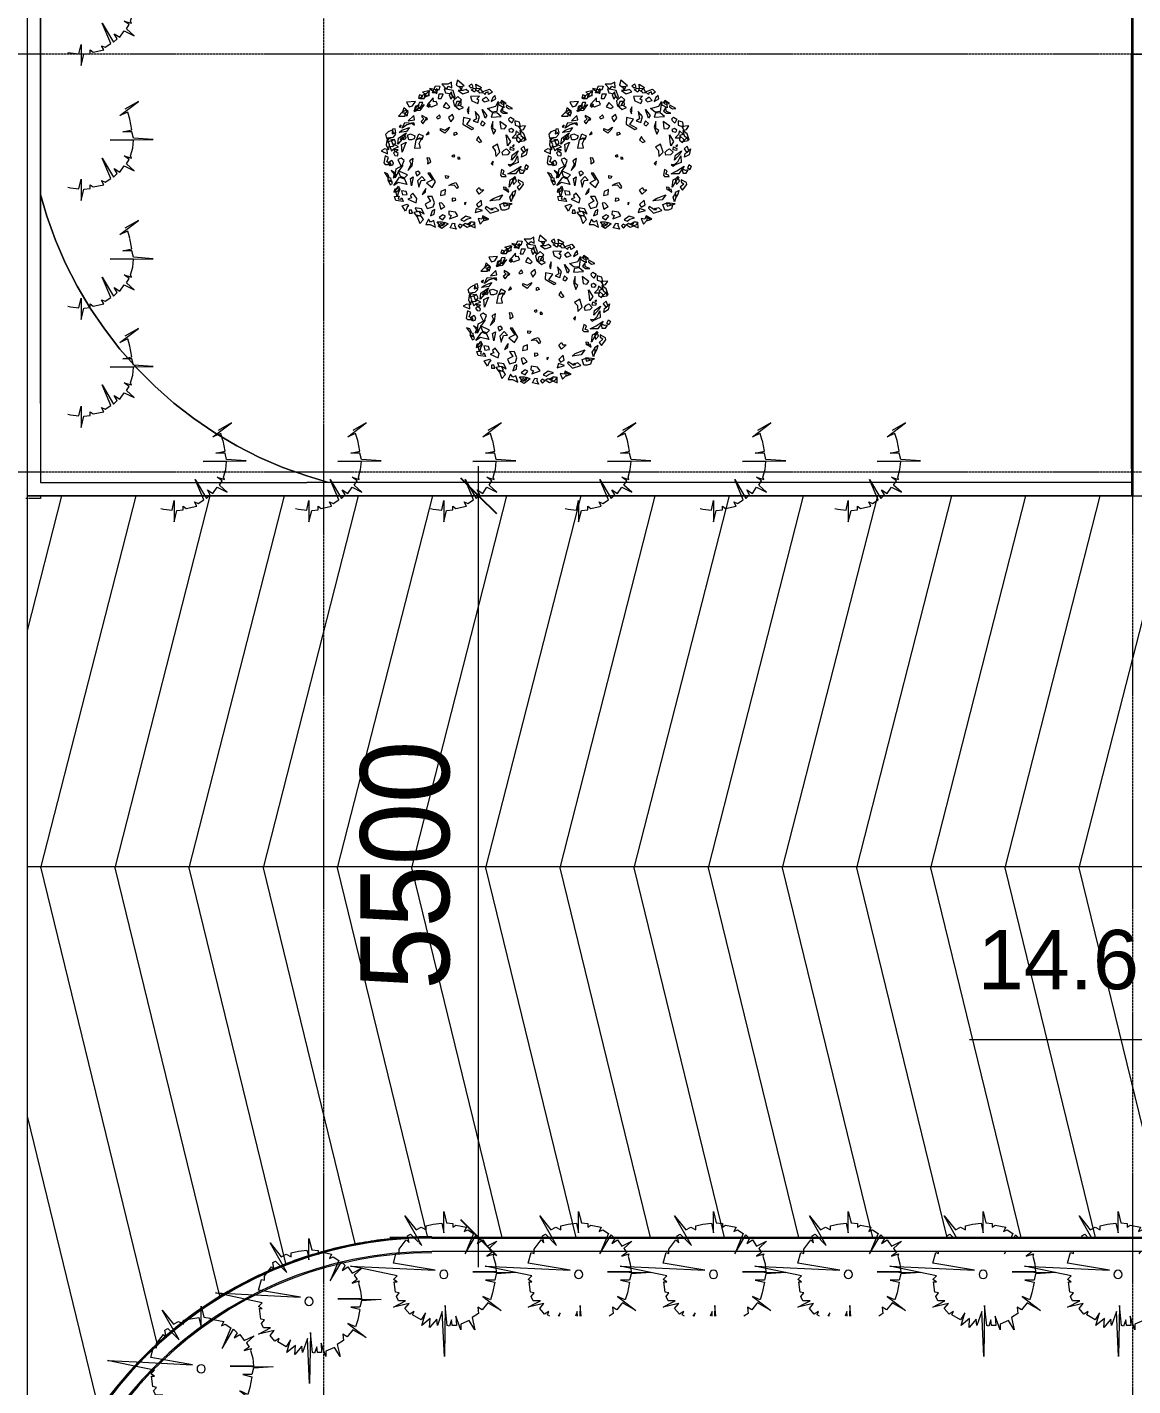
# Model space of a CAD drawing. Header units: millimetres. Extents: x 5357 to 201988, y -16345 to 109895.
# Drawn here: x 97753 to 105953, y 63163 to 73237 of the extents above; entities that cross this region are included whole.
import ezdxf

# ---------------------------------------------------------------- set-up
doc = ezdxf.new("R2010")
doc.units = ezdxf.units.MM
doc.linetypes.add('Grid Line', pattern=[22.225, 12.7, -3.175, 3.175, -3.175])
for name, color, linetype, lineweight in [('0-1', 7, 'Continuous', 5), ('A-ANNO-DIMS', 211, 'Continuous', 9), ('A-ANNO-DIMS-220', 211, 'Continuous', 9), ('A-DETL-GENF', 92, 'Continuous', 9), ('A-DETL-GENF-5', 254, 'Continuous', 9), ('A-DETL-THIN', 151, 'Continuous', 9), ('A-FLOR', 192, 'Continuous', 9), ('A-FLOR-1', 10, 'Continuous', 9), ('A-WALL', 113, 'Continuous', 9), ('A-WALL-4', 113, 'Continuous', 18), ('G-ANNO-DIMS', 111, 'Continuous', 9), ('G-IMPT', 8, 'Continuous', 9), ('L-PLNT', 71, 'Continuous', 9), ('S-COLS-2', 9, 'Continuous', 18), ('S-GRID-1', 1, 'Grid Line', 9)]:
    doc.layers.add(name, color=color, linetype=linetype, lineweight=lineweight)
doc.styles.add('Arial_4', font='arial_0.ttf', dxfattribs={"width": 0.9, "height": 660})
doc.styles.add('Arial_6', font='arial_0.ttf', dxfattribs={"height": 440})
doc.dimstyles.new('1_Dim_chi_tiet_khu_đất_2', dxfattribs={"dimscale": 304.8, "dimtxt": 673.371204, "dimasz": 0.866142, "dimexe": 0.721785, "dimexo": 0.0625, "dimgap": 0.072178, "dimtad": 1, "dimdec": 0, "dimrnd": 5, "dimzin": 0, "dimdsep": 46, "dimtxsty": 'Arial_4', "dimblk1": 'OBLIQUE', "dimblk2": 'OBLIQUE', "dimsah": 1, "dimcen": 0.09, "dimdle": 0.721785, "dimazin": 0, "dimtfac": 1, "dimtdec": 4, "dimtix": 1, "dimtmove": 0, "dimatfit": 3, "dimfxl": 2.165354, "dimfxlon": 1, "dimtvp": 1, "dimtolj": 1, "dimtzin": 0, "dimarcsym": 2})

# ---------------------------------------------------------------- blocks, each defined once
blk = doc.blocks.new('NCV_TKTC_KET CAU_rvt-1-TKCS_MB SÂN ĐƯỜNG NỘI BỘ')
at = {"layer": 'A-FLOR-1'}
for p, q in [((100753, 69762), (105943, 69762)), ((105943, 69762), (100753, 69762)), ((105943, 69762), (105947, 69762)), ((105947, 69762), (105943, 69762)), ((105947, 69762), (105952, 69762)), ((105952, 69762), (105947, 69762)), ((106242, 64262), (100753, 64262)), ((100753, 64262), (106242, 64262))]:
    blk.add_line(p, q, dxfattribs=at)
at = {"layer": 'A-FLOR-1', "flags": 128}
for points in [[(97852, 71996), (97899, 71835), (97963, 71658), (98038, 71485), (98124, 71317), (98220, 71154), (98326, 70999), (98441, 70850), (98566, 70708), (98699, 70575), (98840, 70450), (98989, 70335), (99145, 70229), (99307, 70133), (99475, 70047), (99648, 69973), (99826, 69909), (99987, 69861)], [(99987, 69861), (99826, 69909), (99648, 69973), (99475, 70047), (99307, 70133), (99145, 70229), (98989, 70335), (98840, 70450), (98699, 70575), (98566, 70708), (98441, 70850), (98326, 70999), (98220, 71154), (98124, 71317), (98038, 71485), (97963, 71658), (97899, 71835), (97852, 71996)]]:
    blk.add_lwpolyline(points, dxfattribs=at)
at = {"layer": 'S-COLS-2'}
for p, q in [((105953, 73387), (105953, 73037)), ((105953, 73037), (106653, 73037)), ((105952, 69962), (105952, 69762))]:
    blk.add_line(p, q, dxfattribs=at)
blk = doc.blocks.new('CAY BACH TRINH - CAY BACH TRINH_dwg-2249800-TKCS_MB SÂN ĐƯỜNG NỘI BỘ')
at = {"layer": 'G-IMPT', "flags": 128}
for points in [[(-578, 1452), (-505, 1613), (-404, 1608), (-431, 1511), (-482, 1548), (-505, 1489), (-486, 1456)], [(-357, 1653), (-250, 1541), (-201, 1603), (-123, 1566), (-133, 1703), (-220, 1653)], [(7, 1749), (-25, 1628), (43, 1591), (160, 1616)], [(121, 1587), (40, 1602), (86, 1521)], [(335, 1653), (267, 1616), (316, 1566), (365, 1591)], [(423, 1516), (443, 1553), (433, 1653), (560, 1578), (472, 1491)], [(-874, 1403), (-896, 1328), (-826, 1327), (-809, 1379)], [(-870, 1320), (-769, 1323), (-719, 1438), (-798, 1395)], [(-715, 1368), (-728, 1408), (-805, 1472), (-663, 1508), (-663, 1385)], [(-648, 1504), (-672, 1392), (-758, 1347), (-746, 1419), (-706, 1444)], [(-556, 1333), (-692, 1179), (-600, 1129), (-460, 1181), (-492, 1255), (-553, 1247)], [(-477, 1437), (-459, 1512), (-646, 1555)], [(-428, 1425), (-446, 1319), (-376, 1318), (-327, 1420)], [(-83, 1327), (-48, 1351), (-99, 1506), (-301, 1542), (-270, 1454), (-140, 1428)], [(-133, 1478), (-191, 1403), (-152, 1303), (-113, 1353)], [(14, 1366), (-94, 1266), (-74, 1166), (43, 1066), (140, 1116), (23, 1178), (101, 1291)], [(23, 1503), (131, 1428), (267, 1478), (209, 1528), (131, 1503)], [(511, 1378), (306, 1366), (335, 1266), (472, 1203), (501, 1278), (452, 1316)], [(533, 1553), (590, 1452), (520, 1446), (509, 1467), (423, 1512), (399, 1468), (319, 1525), (383, 1562)], [(579, 1478), (745, 1541), (813, 1466), (725, 1416), (716, 1478), (657, 1453), (647, 1416)], [(667, 1353), (579, 1291), (628, 1241), (735, 1278)], [(871, 1391), (823, 1341), (784, 1253), (891, 1316)], [(1027, 1278), (998, 1228), (1037, 1191), (1135, 1203)], [(-1364, 914), (-1208, 910), (-1218, 988), (-1136, 1017), (-1240, 1107), (-1267, 1010)], [(-1164, 910), (-1135, 1007), (-1204, 1044), (-1282, 1000), (-1216, 980)], [(-1174, 1238), (-1112, 1130), (-1037, 1152), (-972, 1252)], [(-766, 1181), (-866, 1042), (-1009, 1038), (-900, 1094)], [(-996, 1019), (-915, 1047), (-883, 1171), (-978, 1137)], [(-989, 1076), (-860, 1099), (-799, 1231), (-876, 1225), (-913, 1152)], [(-697, 1145), (-671, 1210), (-634, 1180), (-660, 1114)], [(-269, 1228), (-328, 1128), (-220, 1091), (-172, 1128)], [(-113, 953), (-201, 878), (-152, 778), (-84, 866)], [(-50, 1140), (92, 1178), (86, 1252), (-14, 1249)], [(267, 1128), (228, 1041), (257, 966), (267, 1041)], [(413, 1016), (443, 853), (365, 803), (472, 766), (511, 903)], [(647, 866), (579, 1066), (686, 928)], [(696, 1091), (891, 1141), (949, 1253), (920, 1016), (803, 1003)], [(813, 978), (784, 891), (1018, 903), (920, 991)], [(1064, 1244), (1080, 1108), (985, 1158), (937, 1212)], [(1047, 1103), (998, 1028), (1066, 978), (1164, 978), (1066, 1016)], [(1144, 1166), (1135, 1128), (1203, 1078), (1281, 1091)], [(-1302, 703), (-1351, 666), (-1312, 653)], [(-1109, 650), (-1174, 560), (-1345, 537), (-1285, 585)], [(-1279, 631), (-1217, 768), (-1027, 752), (-1169, 714)], [(-1010, 928), (-1137, 803), (-990, 828)], [(-993, 702), (-1009, 756), (-1064, 751)], [(-840, 791), (-799, 735), (-718, 839), (-724, 876), (-821, 927), (-821, 894), (-775, 847)], [(-717, 878), (-717, 816), (-688, 841)], [(-415, 941), (-483, 878), (-454, 853), (-386, 878)], [(-220, 591), (-289, 516), (-386, 578), (-386, 628), (-289, 591), (-181, 653)], [(140, 878), (131, 728), (335, 603), (384, 628), (218, 716), (306, 841)], [(579, 803), (540, 716), (599, 691), (647, 741)], [(823, 791), (784, 653), (842, 491), (891, 578), (823, 628)], [(988, 791), (1008, 628), (1096, 616), (1144, 678)], [(1261, 753), (1203, 803), (1193, 853), (1232, 891), (1310, 841)], [(1339, 702), (1463, 665), (1444, 774), (1337, 802)], [(1422, 673), (1471, 586), (1531, 604), (1583, 684)], [(-1595, 553), (-1527, 591), (-1429, 491), (-1497, 416), (-1634, 403), (-1653, 491)], [(-1597, 135), (-1570, 248), (-1626, 391), (-1648, 247)], [(-1619, 320), (-1482, 361), (-1595, 398)], [(-1478, 213), (-1422, 297), (-1459, 373), (-1523, 336)], [(-1424, 524), (-1440, 618), (-1501, 607), (-1513, 501)], [(-1380, 266), (-1361, 403), (-1185, 528), (-1224, 441)], [(-1328, 370), (-1279, 378), (-1302, 402)], [(-1283, 435), (-1251, 475), (-1188, 428), (-1232, 366)], [(-1065, 367), (-1127, 366), (-1158, 473), (-1082, 500), (-981, 458), (-1000, 389)], [(-855, 181), (-881, 279), (-825, 405), (-958, 362), (-994, 169)], [(-942, 366), (-893, 503), (-795, 453), (-825, 366), (-873, 403)], [(-721, 477), (-654, 499), (-671, 550)], [(-74, 528), (-35, 541), (-6, 491), (-74, 466)], [(491, 441), (443, 366), (511, 303), (569, 328), (521, 378)], [(1135, 478), (1232, 328), (1164, 228), (1154, 328)], [(1310, 591), (1252, 628), (1193, 603), (1203, 553), (1281, 541)], [(1270, 413), (1394, 410), (1386, 473), (1452, 496), (1368, 568), (1347, 490)], [(1378, 453), (1369, 353), (1437, 303), (1476, 366)], [(1447, 578), (1476, 466), (1593, 366), (1544, 503)], [(1553, 425), (1451, 325), (1568, 345)], [(-1619, 40), (-1622, 139), (-1683, 152), (-1767, 105)], [(-1363, 198), (-1471, 259), (-1494, 200), (-1562, 210), (-1523, 107), (-1467, 166)], [(-1482, 60), (-1448, -1), (-1384, -6), (-1369, 43), (-1433, 90)], [(-1478, 141), (-1429, 91), (-1371, 128)], [(-1274, 77), (-1290, 255), (-1183, 312), (-1221, 219)], [(-74, 16), (-123, -9), (-94, -34), (-55, -22)], [(813, 191), (881, 116), (891, -22), (988, 78), (930, 266)], [(1085, 125), (1140, 155), (1218, 75), (1163, 15), (1054, 5), (1038, 75)], [(1310, 166), (1300, 116), (1222, 128), (1232, 203)], [(1256, -105), (1272, 5), (1412, 105), (1381, 35)], [(1319, 245), (1280, 215), (1311, 205)], [(1476, 153), (1534, 78), (1583, 116), (1544, 216)], [(1624, 156), (1594, 16), (1487, -41), (1502, 50), (1551, 81)], [(-1595, -47), (-1673, -9), (-1702, -172), (-1673, -209), (-1536, -209), (-1556, -172), (-1634, -147)], [(-1515, -106), (-1486, -178), (-1501, -227), (-1553, -242), (-1599, -161)], [(-1449, -521), (-1419, -309), (-1263, -222), (-1351, -346)], [(-1291, -267), (-1232, -115), (-1304, -62), (-1376, -95)], [(-1145, -345), (-1046, -242), (-1021, -71), (-1105, -125), (-1069, -201)], [(-688, -191), (-610, -147), (-641, -60), (-704, -55), (-685, -122)], [(11, -79), (65, -80), (51, -44), (11, -37)], [(832, -134), (784, -184), (823, -222)], [(1477, -247), (1352, -421), (1173, -426), (1309, -356)], [(1179, -205), (1218, -245), (1264, -215)], [(1398, -9), (1408, -159), (1232, -234), (1339, -134)], [(1427, -309), (1447, -409), (1525, -409), (1573, -334), (1505, -346)], [(1563, -293), (1595, -211), (1641, -250), (1609, -331)], [(-1604, -526), (-1578, -497), (-1615, -421), (-1690, -396)], [(-1553, -680), (-1504, -649), (-1521, -598), (-1613, -563)], [(-1546, -521), (-1536, -609), (-1595, -596), (-1604, -509)], [(-1489, -516), (-1411, -473), (-1448, -396), (-1534, -351), (-1465, -430)], [(-1173, -669), (-1368, -622), (-1473, -694), (-1336, -498), (-1227, -542)], [(-1224, -515), (-1157, -451), (-1369, -353), (-1324, -476)], [(-1024, -493), (-1058, -702), (-1088, -530)], [(-935, -470), (-860, -411), (-900, -361), (-966, -383)], [(-888, -735), (-838, -578), (-745, -570), (-823, -487), (-921, -590)], [(-582, -741), (-504, -613), (-626, -407), (-681, -406), (-575, -561), (-711, -631)], [(-229, -532), (-269, -525), (-272, -467), (-200, -477)], [(-129, -656), (-34, -622), (23, -722), (0, -767), (-69, -688), (-193, -693)], [(1085, -355), (1023, -325), (999, -455), (1023, -485), (1132, -485), (1116, -455), (1054, -435)], [(1202, -735), (1225, -565), (1350, -495), (1280, -595)], [(1330, -484), (1271, -546), (1300, -671), (1369, -596)], [(1384, -736), (1435, -805), (1537, -675), (1529, -628), (1408, -565), (1408, -607), (1465, -665)], [(-1468, -852), (-1402, -831), (-1326, -772), (-1450, -777)], [(-1251, -1066), (-1426, -1044), (-1452, -946), (-1351, -943), (-1371, -1002), (-1308, -1008), (-1282, -979)], [(-1390, -946), (-1429, -809), (-1361, -709), (-1332, -796), (-1361, -846)], [(-1270, -915), (-1163, -901), (-1183, -834), (-1295, -817)], [(-1144, -1010), (-957, -1095), (-936, -993), (-1027, -873), (-1088, -926), (-1063, -982)], [(-811, -903), (-736, -844), (-727, -764), (-770, -826)], [(-393, -926), (-281, -901), (-277, -790), (-378, -835)], [(614, -795), (506, -893), (444, -803), (510, -740), (536, -796)], [(1048, -911), (967, -1024), (753, -1052), (829, -993)], [(1124, -735), (1132, -805), (1085, -795), (1077, -725)], [(1193, -846), (1173, -780), (1104, -785)], [(1249, -1075), (1218, -965), (1272, -885), (1295, -955), (1272, -995)], [(1359, -809), (1271, -859), (1281, -984), (1330, -909)], [(-1130, -1172), (-1165, -1196), (-1203, -1289), (-1280, -1164), (-1162, -1128)], [(-771, -1348), (-831, -1232), (-975, -1212), (-947, -1284), (-866, -1298)], [(-698, -1231), (-557, -1193), (-527, -1096), (-584, -953), (-693, -951), (-619, -1061), (-741, -1124)], [(-622, -1399), (-535, -1360), (-523, -1254), (-580, -1280)], [(-384, -1242), (-286, -1181), (-363, -1098), (-424, -1108)], [(-120, -1056), (-31, -1033), (-45, -997), (-117, -988)], [(176, -1143), (205, -1087), (168, -1096)], [(411, -1324), (581, -1272), (441, -1226)], [(550, -1034), (443, -1134), (482, -1196), (569, -1146)], [(667, -1184), (647, -1221), (764, -1334), (959, -1271), (891, -1209), (764, -1246)], [(775, -1261), (835, -1251), (807, -1222)], [(1103, -1266), (1025, -1267), (986, -1133), (1081, -1099), (1208, -1151), (1184, -1238)], [(1066, -1096), (1086, -1171), (1271, -1121)], [(-1117, -1335), (-1039, -1334), (-1059, -1267), (-1114, -1266)], [(-883, -1296), (-1010, -1321), (-942, -1409), (-834, -1384)], [(-872, -1573), (-787, -1482), (-829, -1416), (-944, -1384)], [(-505, -1659), (-547, -1509), (-620, -1542), (-671, -1472), (-727, -1598), (-626, -1595)], [(-386, -1646), (-464, -1534), (-357, -1534), (-289, -1559)], [(-215, -1584), (-355, -1693), (-443, -1641), (-373, -1567), (-346, -1624), (-297, -1583), (-299, -1545)], [(-336, -1491), (-270, -1405), (-332, -1372), (-423, -1439)], [(-180, -1469), (12, -1396), (-45, -1309), (-194, -1290), (-200, -1370), (-142, -1392)], [(-55, -1574), (-63, -1616), (-24, -1708), (-167, -1674), (-109, -1565)], [(323, -1445), (199, -1404), (83, -1492), (153, -1523), (221, -1476)], [(228, -1671), (131, -1609), (189, -1571), (209, -1584), (306, -1584), (306, -1534), (404, -1546), (365, -1609)], [(411, -1674), (406, -1550), (330, -1534), (226, -1592)], [(731, -1476), (595, -1400), (567, -1474), (481, -1461), (531, -1590), (600, -1516)], [(608, -1509), (686, -1484), (608, -1434)], [(69, -1680), (123, -1624), (62, -1590), (23, -1629)]]:
    blk.add_lwpolyline(points, close=True, dxfattribs=at)
blk = doc.blocks.new('CAY BACH TRINH - CAY BACH TRINH-2249732-TKCS_MB SÂN ĐƯỜNG NỘI BỘ')
at = {"xscale": 0.3200000000000001, "yscale": 0.3200000000000001, "zscale": 0.3200000000000001}
blk.add_blockref('CAY BACH TRINH - CAY BACH TRINH_dwg-2249800-TKCS_MB SÂN ĐƯỜNG NỘI BỘ', (0, 0), dxfattribs=at)
blk = doc.blocks.new('CAY MAI VAN PHUC - CAY DUC SOC_dwg-2256080-TKCS_MB SÂN ĐƯỜNG NỘI BỘ')
at = {"layer": 'G-IMPT', "flags": 128}
for points in [[(458, 174), (438, 240), (365, 207), (538, 340), (412, 267)], [(-126, -466), (-100, -471), (-20, -481), (0, -391), (0, -590), (26, -484), (86, -477), (86, -444), (113, -464), (212, -444), (192, -404), (226, -418), (279, -384), (199, -192), (305, -371), (339, -338), (312, -291), (365, -324), (405, -265), (498, -311), (425, -245), (452, -205), (405, -172), (472, -192), (465, -172), (485, -99), (492, -25), (272, -25), (678, -19), (492, -6), (478, 54), (392, 54), (478, 74), (459, 172)]]:
    blk.add_lwpolyline(points, dxfattribs=at)
blk = doc.blocks.new('CAY MAI VAN PHUC - CAY BONG TRANG-2256081-TKCS_MB SÂN ĐƯỜNG NỘI BỘ')
at = {"xscale": 0.7894736842105263, "yscale": 0.7894736842105263, "zscale": 0.7894736842105263}
blk.add_blockref('CAY MAI VAN PHUC - CAY DUC SOC_dwg-2256080-TKCS_MB SÂN ĐƯỜNG NỘI BỘ', (0, 0), dxfattribs=at)
blk = doc.blocks.new('CAY MAI VAN PHUC - CAY DUC SOC_dwg-V641-TKCS_MB SÂN ĐƯỜNG NỘI BỘ')
at = {"layer": 'G-IMPT', "flags": 128}
for points in [[(33, 479), (13, 293), (6, 772), (-14, 347), (-60, 479), (-67, 420), (-133, 499), (-127, 413), (-207, 479), (-173, 360), (-213, 426), (-293, 380), (-280, 347), (-320, 373), (-366, 320), (-326, 274), (-473, 307), (-360, 247), (-426, 247), (-446, 207), (-419, 174), (-453, 167), (-466, 68), (-439, 68), (-473, 48), (-439, 14), (-609, -22)], [(-327, -299), (-340, -364), (-313, -378), (-207, -271), (-366, -550), (-260, -418), (-213, -444), (-167, -418), (-167, -457), (-100, -471), (-20, -481), (0, -391), (0, -590), (26, -484), (86, -477), (86, -444), (113, -464), (212, -444), (192, -404), (226, -418), (279, -384), (199, -192), (305, -371), (339, -338), (312, -291), (365, -324), (405, -265), (498, -311), (425, -245), (452, -205), (405, -172), (472, -192), (465, -172), (485, -99), (492, -25), (272, -25), (678, -19), (492, -6), (478, 54), (392, 54), (478, 74), (458, 174), (438, 240), (365, 207), (538, 340), (412, 267), (359, 333), (319, 307), (325, 367), (266, 406), (292, 519), (239, 433), (159, 466), (159, 519), (113, 393), (119, 479), (79, 479), (73, 426), (53, 486), (33, 479)], [(-610, -22), (-878, -79), (-610, -65)], [(-608, -65), (-80, -39), (-473, -105), (-446, -205), (-419, -198), (-419, -238), (-353, -324), (-327, -299)]]:
    blk.add_lwpolyline(points, dxfattribs=at)
at = {"layer": 'G-IMPT'}
blk.add_circle((0, 0), 38.6, dxfattribs=at)
blk = doc.blocks.new('CAY MAI VAN PHUC - CAY BONG TRANG-V642-TKCS_MB SÂN ĐƯỜNG NỘI BỘ')
at = {"extrusion": (0, 0, -1), "xscale": 0.7894736842105263, "yscale": 0.7894736842105263, "zscale": -0.7894736842105263, "rotation": 180}
blk.add_blockref('CAY MAI VAN PHUC - CAY DUC SOC_dwg-V641-TKCS_MB SÂN ĐƯỜNG NỘI BỘ', (0, 0), dxfattribs=at)
blk = doc.blocks.new('CAY MAI VAN PHUC - CAY DUC SOC_dwg-V643-TKCS_MB SÂN ĐƯỜNG NỘI BỘ')
at = {"layer": 'G-IMPT', "flags": 128}
for points in [[(33, 479), (13, 293), (6, 772), (-14, 347), (-60, 479), (-67, 420), (-133, 499), (-127, 413), (-207, 479), (-173, 360), (-213, 426), (-293, 380), (-280, 347), (-320, 373), (-366, 320), (-326, 274), (-473, 307), (-360, 247), (-426, 247), (-446, 207), (-419, 174), (-453, 167), (-466, 68), (-439, 68), (-473, 48), (-439, 14), (-878, -79), (-80, -39), (-473, -105), (-446, -205), (-419, -198), (-419, -238), (-353, -324), (-326, -298)], [(478, 75), (458, 174), (438, 240), (365, 207), (538, 340), (412, 267), (359, 333), (319, 307), (325, 367), (266, 406), (292, 519), (239, 433), (159, 466), (159, 519), (113, 393), (119, 479), (79, 479), (73, 426), (53, 486), (33, 479)], [(337, -335), (312, -291), (365, -324), (405, -265), (498, -311), (425, -245), (452, -205), (405, -172), (472, -192), (465, -172), (485, -99), (492, -25), (272, -25), (678, -19), (492, -6), (478, 54), (392, 54), (478, 74)], [(88, -445), (113, -464), (212, -444), (192, -404), (226, -418), (279, -384), (199, -192), (270, -312)], [(-243, -334), (-366, -550), (-260, -418), (-213, -444), (-167, -418), (-167, -457), (-100, -471), (-20, -481), (-6, -418)], [(-326, -298), (-340, -364), (-313, -378), (-207, -271), (-242, -334)], [(271, -313), (305, -371), (339, -338)], [(-6, -416), (0, -391), (0, -417)], [(0, -420), (0, -590), (26, -484), (86, -477), (86, -445)]]:
    blk.add_lwpolyline(points, dxfattribs=at)
at = {"layer": 'G-IMPT'}
blk.add_circle((0, 0), 38.6, dxfattribs=at)
blk = doc.blocks.new('CAY MAI VAN PHUC - CAY BONG TRANG-V644-TKCS_MB SÂN ĐƯỜNG NỘI BỘ')
at = {"extrusion": (0, 0, -1), "xscale": 0.7894736842105263, "yscale": 0.7894736842105263, "zscale": -0.7894736842105263, "rotation": 180}
blk.add_blockref('CAY MAI VAN PHUC - CAY DUC SOC_dwg-V643-TKCS_MB SÂN ĐƯỜNG NỘI BỘ', (0, 0), dxfattribs=at)
blk = doc.blocks.new('CAY MAI VAN PHUC - CAY DUC SOC_dwg-V645-TKCS_MB SÂN ĐƯỜNG NỘI BỘ')
at = {"layer": 'G-IMPT'}
for p, q in [((-419, -238), (-354, -324)), ((-352, -324), (-327, -299))]:
    blk.add_line(p, q, dxfattribs=at)
at = {"layer": 'G-IMPT', "flags": 128}
for points in [[(33, 479), (13, 293), (6, 772), (-14, 347), (-60, 479), (-67, 420), (-133, 499), (-127, 413), (-207, 479), (-173, 360), (-213, 426), (-293, 380), (-280, 347), (-320, 373), (-366, 320), (-326, 274), (-473, 307), (-360, 247), (-426, 247), (-446, 207), (-419, 174), (-453, 167), (-466, 68), (-439, 68), (-473, 48), (-439, 14), (-780, -58)], [(-231, -296), (-207, -271), (-366, -550), (-260, -418), (-213, -444), (-167, -418), (-167, -457), (-100, -471), (-20, -481), (0, -391), (0, -590), (26, -484), (86, -477), (86, -444), (113, -464), (212, -444), (192, -404), (226, -418), (279, -384), (199, -192), (305, -371), (339, -338), (312, -291), (365, -324), (405, -265), (498, -311), (425, -245), (452, -205), (405, -172), (472, -192), (465, -172), (485, -99), (492, -25), (272, -25), (678, -19), (492, -6), (478, 54), (392, 54), (478, 74), (458, 174), (438, 240), (365, 207), (538, 340), (412, 267), (359, 333), (319, 307), (325, 367), (266, 406), (292, 519), (239, 433), (159, 466), (159, 519), (113, 393), (119, 479), (79, 479), (73, 426), (53, 486), (33, 479)], [(-784, -59), (-878, -79), (-80, -39), (-473, -105), (-447, -202)], [(-446, -205), (-419, -198), (-419, -236)], [(-326, -299), (-340, -364), (-313, -378), (-237, -302)]]:
    blk.add_lwpolyline(points, dxfattribs=at)
at = {"layer": 'G-IMPT'}
blk.add_circle((0, 0), 38.6, dxfattribs=at)
blk = doc.blocks.new('CAY MAI VAN PHUC - CAY BONG TRANG-V646-TKCS_MB SÂN ĐƯỜNG NỘI BỘ')
at = {"extrusion": (0, 0, -1), "xscale": 0.7894736842105263, "yscale": 0.7894736842105263, "zscale": -0.7894736842105263, "rotation": 180}
blk.add_blockref('CAY MAI VAN PHUC - CAY DUC SOC_dwg-V645-TKCS_MB SÂN ĐƯỜNG NỘI BỘ', (0, 0), dxfattribs=at)
blk = doc.blocks.new('CAY MAI VAN PHUC - CAY DUC SOC_dwg-V438-TKCS_MB SÂN ĐƯỜNG NỘI BỘ')
at = {"layer": 'G-IMPT', "flags": 128}
for points in [[(-271, 393), (-293, 380), (-280, 347), (-320, 373), (-366, 320), (-329, 277)], [(-182, 393), (-173, 360), (-193, 393)], [(-12, 393), (-14, 347), (-30, 393)], [(23, 393), (13, 293), (11, 393)], [(404, 277), (359, 333), (319, 307), (325, 367), (286, 393)], [(-416, 277), (-360, 247), (-426, 247), (-446, 207), (-419, 174), (-453, 167), (-466, 68), (-439, 68), (-473, 48), (-439, 14), (-878, -79), (-80, -39), (-473, -105), (-446, -205), (-419, -198), (-419, -238), (-353, -324), (-326, -298), (-340, -364), (-313, -378), (-207, -271), (-366, -550), (-260, -418), (-213, -444), (-167, -418), (-167, -457), (-100, -471), (-20, -481), (0, -391), (0, -590), (26, -484), (86, -477), (86, -444), (113, -464), (212, -444), (192, -404), (226, -418), (279, -384), (199, -192), (305, -371), (339, -338), (312, -291), (365, -324), (405, -265), (498, -311), (425, -245), (452, -205), (405, -172), (472, -192), (465, -172), (485, -99), (492, -25), (272, -25), (678, -19), (492, -6), (478, 54), (392, 54), (478, 74), (458, 174), (438, 240), (365, 207), (456, 277)], [(-342, 277), (-473, 307), (-416, 277)], [(-329, 277), (-326, 274), (-342, 277)], [(429, 277), (412, 267), (404, 277)], [(456, 277), (538, 340), (429, 277)]]:
    blk.add_lwpolyline(points, dxfattribs=at)
at = {"layer": 'G-IMPT'}
blk.add_circle((0, 0), 38.6, dxfattribs=at)
blk = doc.blocks.new('CAY MAI VAN PHUC - CAY BONG TRANG-V440-TKCS_MB SÂN ĐƯỜNG NỘI BỘ')
at = {"extrusion": (0, 0, -1), "xscale": 0.7894736842105263, "yscale": 0.7894736842105263, "zscale": -0.7894736842105263, "rotation": 180}
blk.add_blockref('CAY MAI VAN PHUC - CAY DUC SOC_dwg-V438-TKCS_MB SÂN ĐƯỜNG NỘI BỘ', (0, 0), dxfattribs=at)
blk = doc.blocks.new('CAY MAI VAN PHUC - CAY DUC SOC_dwg-V647-TKCS_MB SÂN ĐƯỜNG NỘI BỘ')
at = {"layer": 'G-IMPT', "flags": 128}
for points in [[(33, 479), (13, 293), (6, 772), (-14, 347), (-60, 479), (-67, 420), (-133, 499), (-127, 413), (-207, 479), (-173, 360), (-213, 426), (-293, 380), (-280, 347), (-320, 373), (-366, 320), (-326, 274), (-473, 307), (-360, 247), (-426, 247), (-446, 207), (-419, 174), (-453, 167), (-466, 68), (-439, 68), (-473, 48), (-439, 14), (-878, -79)], [(325, 367), (266, 406), (292, 519), (239, 433), (159, 466), (159, 519), (113, 393), (119, 479), (79, 479), (73, 426), (53, 486), (33, 479)], [(445, -215), (452, -205), (405, -172), (472, -192), (465, -172), (485, -99), (492, -25), (272, -25), (678, -19), (492, -6), (478, 54), (392, 54), (478, 74), (458, 174), (438, 240), (365, 207), (538, 340), (412, 267), (359, 333), (319, 307), (325, 367)], [(-878, -79), (-80, -39), (-473, -105), (-446, -205), (-419, -198), (-419, -215)], [(209, -215), (199, -192), (213, -215)], [(-247, -342), (-366, -550), (-260, -418), (-213, -444), (-167, -418), (-167, -457), (-100, -471), (-20, -481), (0, -391), (0, -590), (26, -484), (86, -477), (86, -444), (113, -464), (212, -444), (192, -404), (226, -418), (279, -384), (261, -342)], [(-335, -342), (-340, -364), (-313, -378), (-277, -342)], [(288, -342), (305, -371), (334, -342)]]:
    blk.add_lwpolyline(points, dxfattribs=at)
at = {"layer": 'G-IMPT'}
blk.add_circle((0, 0), 38.6, dxfattribs=at)
blk = doc.blocks.new('CAY MAI VAN PHUC - CAY BONG TRANG-V648-TKCS_MB SÂN ĐƯỜNG NỘI BỘ')
at = {"extrusion": (0, 0, -1), "xscale": 0.7894736842105263, "yscale": 0.7894736842105263, "zscale": -0.7894736842105263, "rotation": 180}
blk.add_blockref('CAY MAI VAN PHUC - CAY DUC SOC_dwg-V647-TKCS_MB SÂN ĐƯỜNG NỘI BỘ', (0, 0), dxfattribs=at)
blk = doc.blocks.new('CAY MAI VAN PHUC - CAY DUC SOC_dwg-V649-TKCS_MB SÂN ĐƯỜNG NỘI BỘ')
at = {"layer": 'G-IMPT'}
for p, q in [((661, -18), (646, -17)), ((646, -19), (660, -19))]:
    blk.add_line(p, q, dxfattribs=at)
at = {"layer": 'G-IMPT', "flags": 128}
for points in [[(33, 479), (13, 293), (6, 772), (-14, 347), (-60, 479)], [(507, 322), (412, 267), (359, 333), (319, 307), (325, 367), (266, 406), (292, 519), (239, 433), (159, 466), (159, 519), (113, 393), (119, 479), (79, 479), (73, 426), (53, 486), (33, 479)], [(-60, 479), (-67, 420), (-133, 499), (-127, 413), (-207, 479), (-173, 360), (-213, 426), (-293, 380), (-280, 347), (-320, 373), (-366, 320)], [(-366, 320), (-326, 274), (-473, 307), (-360, 247), (-426, 247)], [(507, -7), (492, -6), (478, 54), (392, 54), (478, 74), (458, 174), (438, 240), (365, 207), (507, 316)], [(-426, 247), (-446, 207), (-419, 174), (-453, 167), (-466, 68), (-439, 68), (-473, 48), (-439, 14), (-878, -79), (-80, -39), (-473, -105), (-446, -205), (-419, -198), (-419, -215)], [(445, -215), (452, -205), (405, -172), (472, -192), (465, -172), (485, -99), (492, -25), (272, -25), (507, -22)], [(662, -19), (678, -19), (663, -18)], [(209, -215), (199, -192), (213, -215)], [(-247, -342), (-366, -550), (-260, -418), (-213, -444), (-167, -418), (-167, -457), (-100, -471), (-20, -481), (0, -391), (0, -590), (26, -484), (86, -477), (86, -444), (113, -464), (212, -444), (192, -404), (226, -418), (279, -384), (261, -342)], [(-335, -342), (-340, -364), (-313, -378), (-277, -342)], [(288, -342), (305, -371), (334, -342)]]:
    blk.add_lwpolyline(points, dxfattribs=at)
at = {"layer": 'G-IMPT'}
blk.add_circle((0, 0), 38.6, dxfattribs=at)
blk = doc.blocks.new('CAY MAI VAN PHUC - CAY BONG TRANG-V650-TKCS_MB SÂN ĐƯỜNG NỘI BỘ')
at = {"extrusion": (0, 0, -1), "xscale": 0.7894736842105263, "yscale": 0.7894736842105263, "zscale": -0.7894736842105263, "rotation": 180}
blk.add_blockref('CAY MAI VAN PHUC - CAY DUC SOC_dwg-V649-TKCS_MB SÂN ĐƯỜNG NỘI BỘ', (0, 0), dxfattribs=at)
blk = doc.blocks.new('DIMBLOCK56-TKCS_MB SÂN ĐƯỜNG NỘI BỘ')
at = {"layer": 'A-ANNO-DIMS-220'}
for p, q in [((101101, 64042), (101101, 69982)), ((100441, 69762), (101321, 69762)), ((101101, 69762), (100441, 69762)), ((100441, 64262), (101321, 64262)), ((101101, 64262), (100441, 64262))]:
    blk.add_line(p, q, dxfattribs=at)
at = {"layer": 'A-ANNO-DIMS-220', "lineweight": 25}
for p, q in [((101101, 69762), (100969, 69894)), ((101101, 69762), (101233, 69630)), ((101101, 64262), (100969, 64394)), ((101101, 64262), (101233, 64130))]:
    blk.add_line(p, q, dxfattribs=at)
at = {"layer": 'A-ANNO-DIMS-220', "color": 0, "insert": (100223, 66100), "char_height": 660, "width": 2187.94, "attachment_point": 1, "rotation": 90, "line_spacing_factor": 0.941778, "style": 'Arial_4'}
blk.add_mtext('5500', dxfattribs=at)
blk = doc.blocks.new('_Oblique')
at = {"color": 0, "linetype": 'ByBlock', "lineweight": -2}
blk.add_line((-0.5, -0.5), (0.5, 0.5), dxfattribs=at)

msp = doc.modelspace()

# ---------------------------------------------------------------- hatches: boundary and pattern name
at = {"layer": 'A-DETL-GENF'}
h = msp.add_hatch(dxfattribs=at)
h.set_pattern_fill('FP_9', color=256, style=0, pattern_type=2)
h.set_pattern_definition([(90, (0, 0), (-395.131, 395.131), [104.775, -685.488]), (45, (0, 0), (-395.1313, 395.1313), [104.775, -454.025]), (135, (0, 0), (-395.1313, -395.1313), [104.775, -454.025])])
h.paths.add_polyline_path([(35003.5, 8088.2), (35003.5, 8188.2), (34703.5, 8188.2), (34703.5, 8088.2)])
h.paths.add_polyline_path([(134601.5, 8088.2), (134601.5, 8188.2), (134501.6, 8188.2), (134501.6, 8088.2)])
h.paths.add_polyline_path([(117301.6, 8088.2), (117601.6, 8088.2), (117601.6, 8188.2), (117301.6, 8188.2)])
h.paths.add_polyline_path([(121901.6, 8088.2), (121901.6, 8188.2), (121601.6, 8188.2), (121601.6, 8088.2)])
h.paths.add_polyline_path([(130201.6, 8088.2), (130501.6, 8088.2), (130501.6, 8188.2), (130201.6, 8188.2)])
h.paths.add_polyline_path([(43603.5, 8088.2), (43603.5, 8188.2), (43303.5, 8188.2), (43303.5, 8088.2)])
h.paths.add_polyline_path([(126201.6, 8088.2), (126201.6, 8188.2), (125901.6, 8188.2), (125901.6, 8088.2)])
h.paths.add_polyline_path([(39303.5, 8088.2), (39303.5, 8188.2), (39003.5, 8188.2), (39003.5, 8088.2)])
h.paths.add_polyline_path([(26303.5, 8088.2), (26403.5, 8088.2), (26403.5, 8188.2), (26303.5, 8188.2)])
h.paths.add_polyline_path([(30703.5, 8088.2), (30703.5, 8188.2), (30403.5, 8188.2), (30403.5, 8088.2)])
h.paths.add_polyline_path([(134601.5, 11956.3), (134601.5, 12256.3), (134501.6, 12256.3), (134501.6, 11956.3), (134585.7, 11956.3)])
h.paths.add_polyline_path([(134501.6, 16056.3), (134601.5, 16056.3), (134601.5, 16356.3), (134501.6, 16356.3)])
h.paths.add_polyline_path([(134601.5, 20156.3), (134601.5, 20456.3), (134501.6, 20456.3), (134501.6, 20156.3)])
h.paths.add_polyline_path([(57852.6, 23336.9), (57852.6, 23337.4), (57655.4, 23336.9)])
h.paths.add_polyline_path([(111452.6, 23336.9), (111450.6, 23337.4), (111452.6, 23336.9)])
h.paths.add_polyline_path([(99788.7, 23336.9), (99777.6, 23337.4), (99777.6, 23336.9), (99780.4, 23336.9)])
h.paths.add_polyline_path([(103252.6, 23336.9), (103250.6, 23337.4), (103251, 23336.9)])
h.paths.add_polyline_path([(86477.6, 23336.9), (86477.6, 23337.4), (86456.3, 23336.9)])
h.paths.add_polyline_path([(49652.6, 23336.9), (49652.6, 23337.4), (49454.2, 23336.9)])
h.paths.add_polyline_path([(134501.6, 24256.3), (134601.5, 24256.3), (134601.5, 24556.3), (134501.6, 24556.3)])
h.paths.add_polyline_path([(26303.5, 24256.3), (26403.5, 24256.3), (26403.5, 24556.3), (26303.5, 24556.3)])
h.paths.add_polyline_path([(44827.6, 24536.9), (44827.6, 24537.4), (44804.2, 24536.9)])
h.paths.add_polyline_path([(77102.6, 24536.9), (77102.6, 24537.4), (77101.7, 24536.9)])
h.paths.add_polyline_path([(134601.5, 28356.3), (134601.5, 28656.3), (134501.6, 28656.3), (134501.6, 28356.3)])
h.paths.add_polyline_path([(134585.7, 32456.3), (134601.5, 32456.3), (134601.5, 32756.3), (134501.6, 32756.3), (134501.6, 32456.3)])
h.paths.add_polyline_path([(134501.6, 36556.3), (134601.5, 36556.3), (134601.5, 36856.3), (134501.6, 36856.3)])
h.paths.add_polyline_path([(134593.4, 40586.3), (134601.5, 40586.3), (134601.5, 40886.3), (134501.6, 40886.3), (134501.6, 40586.3), (134589.3, 40586.3)])
h.paths.add_polyline_path([(106252.6, 53311.9), (106252.6, 53311.9), (106252.6, 53312)])
h.paths.add_polyline_path([(53452.6, 60235.3), (53452.7, 60235.3), (53452.6, 60435.3)])
h.paths.add_polyline_path([(107452.5, 60235.3), (107452.6, 60235.3), (107452.4, 60235.3)])
h.paths.add_polyline_path([(106252.6, 64058.6), (106252.6, 64058.6), (106252.6, 64158.6)])
h.paths.add_polyline_path([(105952.5, 69761.9), (105952.6, 69761.9), (105952.4, 69761.9)])
h.paths.add_polyline_path([(38152.6, 78836.9), (38152.6, 78836.9), (38152.6, 79036.9)])
h.paths.add_polyline_path([(97752.6, 84118.2), (98052.6, 84118.2), (98052.6, 84218.2), (97752.6, 84218.2)])
h.paths.add_polyline_path([(63052.6, 84118.2), (63052.6, 84218.2), (62752.6, 84218.2), (62752.6, 84118.2)])
h.paths.add_polyline_path([(102252.6, 84118.2), (102252.6, 84218.2), (101952.6, 84218.2), (101952.6, 84118.2), (102191.9, 84118.2)])
h.paths.add_polyline_path([(58952.6, 84118.2), (58952.6, 84218.2), (58652.6, 84218.2), (58652.6, 84118.2)])
h.paths.add_polyline_path([(85352.6, 84118.2), (85452.6, 84118.2), (85452.6, 84218.2), (85252.6, 84218.2), (85253.7, 84118.2), (85344.1, 84118.2)])
h.paths.add_polyline_path([(110652.6, 84118.2), (110652.6, 84218.2), (110352.6, 84218.2), (110352.6, 84118.2)])
h.paths.add_polyline_path([(50252.6, 84118.2), (50552.6, 84118.2), (50552.6, 84218.2), (50252.6, 84218.2)])
h.paths.add_polyline_path([(106452.6, 84118.2), (106452.6, 84218.2), (106152.6, 84218.2), (106152.6, 84118.2)])
h.paths.add_polyline_path([(54452.6, 84118.2), (54752.6, 84118.2), (54752.6, 84218.2), (54452.6, 84218.2)])
h.paths.add_polyline_path([(89352.6, 84118.2), (89652.6, 84118.2), (89652.6, 84218.2), (89352.6, 84218.2)])
h.paths.add_polyline_path([(114852.6, 84118.2), (114852.6, 84218.2), (114552.6, 84218.2), (114552.6, 84118.2)])
h.paths.add_polyline_path([(46052.6, 84118.2), (46352.6, 84118.2), (46352.6, 84218.2), (46052.6, 84218.2)])
h.paths.add_polyline_path([(93552.6, 84118.2), (93852.6, 84118.2), (93852.6, 84218.2), (93552.6, 84218.2)])
h.paths.add_polyline_path([(41852.6, 84118.2), (42152.6, 84118.2), (42152.6, 84218.2), (41852.6, 84218.2)])
h.paths.add_polyline_path([(118752.6, 84118.2), (119052.6, 84118.2), (119052.6, 84218.2), (118752.6, 84218.2)])
h.paths.add_polyline_path([(37952.6, 84118.2), (37952.6, 84218.2), (37652.6, 84218.2), (37652.6, 84118.2), (37809, 84118.2)])
h.paths.add_polyline_path([(123252.6, 84118.2), (123252.6, 84218.2), (122952.6, 84218.2), (122952.6, 84118.2), (122990.9, 84118.2)])
at = {"layer": 'A-DETL-GENF-5'}
h = msp.add_hatch(color=256, dxfattribs=at)
h.paths.add_polyline_path([(35003.5, 8088.2), (35003.5, 8188.2), (34703.5, 8188.2), (34703.5, 8088.2)])
h.paths.add_polyline_path([(134601.5, 8088.2), (134601.5, 8188.2), (134501.6, 8188.2), (134501.6, 8088.2)])
h.paths.add_polyline_path([(117301.6, 8088.2), (117601.6, 8088.2), (117601.6, 8188.2), (117301.6, 8188.2)])
h.paths.add_polyline_path([(121901.6, 8088.2), (121901.6, 8188.2), (121601.6, 8188.2), (121601.6, 8088.2)])
h.paths.add_polyline_path([(130201.6, 8088.2), (130501.6, 8088.2), (130501.6, 8188.2), (130201.6, 8188.2)])
h.paths.add_polyline_path([(43603.5, 8088.2), (43603.5, 8188.2), (43303.5, 8188.2), (43303.5, 8088.2)])
h.paths.add_polyline_path([(126201.6, 8088.2), (126201.6, 8188.2), (125901.6, 8188.2), (125901.6, 8088.2)])
h.paths.add_polyline_path([(39303.5, 8088.2), (39303.5, 8188.2), (39003.5, 8188.2), (39003.5, 8088.2)])
h.paths.add_polyline_path([(26303.5, 8088.2), (26403.5, 8088.2), (26403.5, 8188.2), (26303.5, 8188.2)])
h.paths.add_polyline_path([(30703.5, 8088.2), (30703.5, 8188.2), (30403.5, 8188.2), (30403.5, 8088.2)])
h.paths.add_polyline_path([(134601.5, 11956.3), (134601.5, 12256.3), (134501.6, 12256.3), (134501.6, 11956.3), (134585.7, 11956.3)])
h.paths.add_polyline_path([(134501.6, 16056.3), (134601.5, 16056.3), (134601.5, 16356.3), (134501.6, 16356.3)])
h.paths.add_polyline_path([(134601.5, 20156.3), (134601.5, 20456.3), (134501.6, 20456.3), (134501.6, 20156.3)])
h.paths.add_polyline_path([(57852.6, 23336.9), (57852.6, 23337.4), (57655.4, 23336.9)])
h.paths.add_polyline_path([(111452.6, 23336.9), (111450.6, 23337.4), (111452.6, 23336.9)])
h.paths.add_polyline_path([(99788.7, 23336.9), (99777.6, 23337.4), (99777.6, 23336.9), (99780.4, 23336.9)])
h.paths.add_polyline_path([(103252.6, 23336.9), (103250.6, 23337.4), (103251, 23336.9)])
h.paths.add_polyline_path([(86477.6, 23336.9), (86477.6, 23337.4), (86456.3, 23336.9)])
h.paths.add_polyline_path([(49652.6, 23336.9), (49652.6, 23337.4), (49454.2, 23336.9)])
h.paths.add_polyline_path([(134501.6, 24256.3), (134601.5, 24256.3), (134601.5, 24556.3), (134501.6, 24556.3)])
h.paths.add_polyline_path([(26303.5, 24256.3), (26403.5, 24256.3), (26403.5, 24556.3), (26303.5, 24556.3)])
h.paths.add_polyline_path([(44827.6, 24536.9), (44827.6, 24537.4), (44804.2, 24536.9)])
h.paths.add_polyline_path([(77102.6, 24536.9), (77102.6, 24537.4), (77101.7, 24536.9)])
h.paths.add_polyline_path([(134601.5, 28356.3), (134601.5, 28656.3), (134501.6, 28656.3), (134501.6, 28356.3)])
h.paths.add_polyline_path([(134585.7, 32456.3), (134601.5, 32456.3), (134601.5, 32756.3), (134501.6, 32756.3), (134501.6, 32456.3)])
h.paths.add_polyline_path([(134501.6, 36556.3), (134601.5, 36556.3), (134601.5, 36856.3), (134501.6, 36856.3)])
h.paths.add_polyline_path([(134593.4, 40586.3), (134601.5, 40586.3), (134601.5, 40886.3), (134501.6, 40886.3), (134501.6, 40586.3), (134589.3, 40586.3)])
h.paths.add_polyline_path([(106252.6, 53311.9), (106252.6, 53311.9), (106252.6, 53312)])
h.paths.add_polyline_path([(53452.6, 60235.3), (53452.7, 60235.3), (53452.6, 60435.3)])
h.paths.add_polyline_path([(107452.5, 60235.3), (107452.6, 60235.3), (107452.4, 60235.3)])
h.paths.add_polyline_path([(106252.6, 64058.6), (106252.6, 64058.6), (106252.6, 64158.6)])
h.paths.add_polyline_path([(105952.5, 69761.9), (105952.6, 69761.9), (105952.4, 69761.9)])
h.paths.add_polyline_path([(38152.6, 78836.9), (38152.6, 78836.9), (38152.6, 79036.9)])
h.paths.add_polyline_path([(97752.6, 84118.2), (98052.6, 84118.2), (98052.6, 84218.2), (97752.6, 84218.2)])
h.paths.add_polyline_path([(63052.6, 84118.2), (63052.6, 84218.2), (62752.6, 84218.2), (62752.6, 84118.2)])
h.paths.add_polyline_path([(102252.6, 84118.2), (102252.6, 84218.2), (101952.6, 84218.2), (101952.6, 84118.2), (102191.9, 84118.2)])
h.paths.add_polyline_path([(58952.6, 84118.2), (58952.6, 84218.2), (58652.6, 84218.2), (58652.6, 84118.2)])
h.paths.add_polyline_path([(85352.6, 84118.2), (85452.6, 84118.2), (85452.6, 84218.2), (85252.6, 84218.2), (85253.7, 84118.2), (85344.1, 84118.2)])
h.paths.add_polyline_path([(110652.6, 84118.2), (110652.6, 84218.2), (110352.6, 84218.2), (110352.6, 84118.2)])
h.paths.add_polyline_path([(50252.6, 84118.2), (50552.6, 84118.2), (50552.6, 84218.2), (50252.6, 84218.2)])
h.paths.add_polyline_path([(106452.6, 84118.2), (106452.6, 84218.2), (106152.6, 84218.2), (106152.6, 84118.2)])
h.paths.add_polyline_path([(54452.6, 84118.2), (54752.6, 84118.2), (54752.6, 84218.2), (54452.6, 84218.2)])
h.paths.add_polyline_path([(89352.6, 84118.2), (89652.6, 84118.2), (89652.6, 84218.2), (89352.6, 84218.2)])
h.paths.add_polyline_path([(114852.6, 84118.2), (114852.6, 84218.2), (114552.6, 84218.2), (114552.6, 84118.2)])
h.paths.add_polyline_path([(46052.6, 84118.2), (46352.6, 84118.2), (46352.6, 84218.2), (46052.6, 84218.2)])
h.paths.add_polyline_path([(93552.6, 84118.2), (93852.6, 84118.2), (93852.6, 84218.2), (93552.6, 84218.2)])
h.paths.add_polyline_path([(41852.6, 84118.2), (42152.6, 84118.2), (42152.6, 84218.2), (41852.6, 84218.2)])
h.paths.add_polyline_path([(118752.6, 84118.2), (119052.6, 84118.2), (119052.6, 84218.2), (118752.6, 84218.2)])
h.paths.add_polyline_path([(37952.6, 84118.2), (37952.6, 84218.2), (37652.6, 84218.2), (37652.6, 84118.2), (37809, 84118.2)])
h.paths.add_polyline_path([(123252.6, 84118.2), (123252.6, 84218.2), (122952.6, 84218.2), (122952.6, 84118.2), (122990.9, 84118.2)])

# ---------------------------------------------------------------- linework, layer by layer
at = {"layer": 'A-DETL-THIN'}
for p, q in [((105952.6, 69761.9), (105952.6, 78235.3)), ((97752.6, 72361.9), (97752.6, 69761.9)), ((97752.6, 69761.9), (105952.6, 69761.9)), ((97752.6, 69761.9), (97752.6, 61261.9)), ((98007.7, 69761.9), (97752.6, 68763.7)), ((105952.6, 69761.9), (97752.6, 69761.9)), ((98557.7, 69761.9), (97852.5, 67003)), ((99107.7, 69761.9), (98402.5, 67003)), ((99657.7, 69761.9), (98952.5, 67003)), ((100207.7, 69761.9), (99502.5, 67003)), ((100757.7, 69761.9), (100052.5, 67003)), ((101307.7, 69761.9), (100602.5, 67003)), ((100752.6, 69761.9), (107452.5, 69761.9)), ((101857.7, 69761.9), (101152.5, 67003)), ((102407.7, 69761.9), (101702.5, 67003)), ((102957.7, 69761.9), (102252.5, 67003)), ((103507.7, 69761.9), (102802.5, 67003)), ((104057.7, 69761.9), (103352.5, 67003)), ((104607.7, 69761.9), (103902.5, 67003)), ((105157.7, 69761.9), (104452.5, 67003)), ((105707.7, 69761.9), (105002.5, 67003)), ((106257.7, 69761.9), (105552.5, 67003)), ((107452.5, 67011.9), (97754.5, 67011.9)), ((97850.3, 67011.9), (98717, 63465.7)), ((98402.5, 67003), (99181, 63817.4)), ((98952.5, 67003), (99671.6, 64060.4)), ((99502.5, 67003), (100185.6, 64207.9)), ((100052.5, 67003), (100722.4, 64261.8)), ((100602.5, 67003), (101272.4, 64261.9)), ((101152.5, 67003), (101822.4, 64261.9)), ((101702.5, 67003), (102372.4, 64261.9)), ((102252.5, 67003), (102922.4, 64261.9)), ((102802.5, 67003), (103472.4, 64261.9)), ((103352.5, 67003), (104022.4, 64261.9)), ((103902.5, 67003), (104572.4, 64261.9)), ((104452.5, 67003), (105122.4, 64261.9)), ((105002.5, 67003), (105672.4, 64261.9)), ((105552.5, 67003), (106222.4, 64261.9)), ((97752.6, 65161.4), (98287.7, 62972)), ((106252.6, 64261.9), (100752.6, 64261.9)), ((107452.5, 64261.9), (100752.6, 64261.9)), ((100752.6, 64261.9), (106252.6, 64261.9))]:
    msp.add_line(p, q, dxfattribs=at)
for start, end in [(90, 180), (90, 180), (103.31477, 108.88624), (102.32002, 103.31477), (96.68606, 102.32002), (95.92908, 96.68606), (90, 95.92908), (109.83718, 115.53771), (108.88624, 109.83718), (116.12596, 121.88558), (115.53771, 116.12596), (122.23334, 128.02968), (121.9382, 122.23334), (128.90364, 134.49551), (128.02968, 128.90364), (134.49551, 135.50449), (135.50449, 141.09636)]:
    msp.add_arc((100752.6, 61261.9), 3000, start, end, dxfattribs=at)
at = {"layer": 'A-FLOR'}
for p, q in [((97752.6, 76818.2), (97752.6, 70456.3)), ((97852.6, 70446.3), (97852.6, 76818.2)), ((97752.6, 70455.3), (97752.6, 70446.3)), ((105942.6, 69861.9), (99825.5, 69861.9)), ((97755.6, 69741.9), (97742.6, 69741.9)), ((97752.6, 69761.9), (97752.6, 69743)), ((97752.6, 69741.9), (97752.6, 61490.5)), ((97852.6, 69741.9), (97763.5, 69741.9)), ((97852.6, 69761.9), (97852.6, 69741.9)), ((106242.5, 64261.9), (100752.6, 64261.9))]:
    msp.add_line(p, q, dxfattribs=at)
at = {"layer": 'A-WALL'}
for p, q in [((97852.6, 76818.2), (97852.6, 69861.9)), ((105942.6, 69961.8), (105942.6, 73035.3)), ((105952.6, 69961.9), (105952.6, 73035.3)), ((105952.6, 73035.3), (105952.6, 69961.9)), ((97852.6, 69861.9), (99825.5, 69861.9)), ((105942.6, 69761.9), (97752.6, 69761.9)), ((105952.6, 69751.9), (105952.6, 69761.9)), ((100752.6, 64258.6), (106242.5, 64258.6)), ((106242.5, 64158.6), (100752.6, 64158.6))]:
    msp.add_line(p, q, dxfattribs=at)
for radius, start, end in [(3000, 90.28436, 179.87198), (3000, 90.28436, 179.87198), (3010, 104.40115, 107.98514), (3010, 100.81717, 104.4), (3010, 97.23347, 100.8), (3010, 90, 97.2), (3000, 90, 90.15966), (3000, 90, 90.15966), (2900, 90, 180), (2900, 90, 180), (2890, 90, 172.48726), (3010, 108, 111.56913), (3010, 115.2, 154.44927), (3010, 111.6, 115.15292)]:
    msp.add_arc((100752.6, 61258.6), radius, start, end, dxfattribs=at)
at = {"layer": 'A-WALL-4'}
for p, q in [((105942.6, 76536.9), (105942.6, 73098.5)), ((105942.6, 73386.9), (105942.6, 73035.3)), ((105952.6, 73098.5), (105952.6, 73386.9)), ((105952.6, 73035.3), (105952.6, 73386.9)), ((105942.6, 73098.5), (105952.6, 73098.5)), ((105942.6, 73035.3), (105952.6, 73035.3)), ((105952.6, 69961.8), (105942.6, 69961.8)), ((105942.6, 69961.8), (105942.6, 69761.9)), ((105952.6, 69761.9), (105952.6, 69961.8)), ((105942.6, 69761.9), (105952.6, 69761.9))]:
    msp.add_line(p, q, dxfattribs=at)
at = {"layer": 'G-ANNO-DIMS'}
msp.add_line((104741.4, 65731.1), (106941.4, 65731.1), dxfattribs=at)
at = {"layer": 'S-GRID-1'}
for p, q in [((99952.6, 20960.6), (99952.6, 80482.7)), ((105952.6, 20960.6), (105952.6, 80482.7)), ((131551.8, 73036.9), (29351.8, 73036.9)), ((131551.8, 69936.9), (29351.8, 69936.9))]:
    msp.add_line(p, q, dxfattribs=at)

# ---------------------------------------------------------------- block references
at = {"layer": '0-1'}
msp.add_blockref('NCV_TKTC_KET CAU_rvt-1-TKCS_MB SÂN ĐƯỜNG NỘI BỘ', (0, 0), dxfattribs=at)
at = {"layer": 'L-PLNT'}
for name, p in [('CAY MAI VAN PHUC - CAY BONG TRANG-2256081-TKCS_MB SÂN ĐƯỜNG NỘI BỘ', (98152.6, 73418.2)), ('CAY BACH TRINH - CAY BACH TRINH-2249732-TKCS_MB SÂN ĐƯỜNG NỘI BỘ', (100942.6, 72285.3)), ('CAY BACH TRINH - CAY BACH TRINH-2249732-TKCS_MB SÂN ĐƯỜNG NỘI BỘ', (102152.6, 72285.3)), ('CAY MAI VAN PHUC - CAY BONG TRANG-2256081-TKCS_MB SÂN ĐƯỜNG NỘI BỘ', (98152.6, 72418.2)), ('CAY MAI VAN PHUC - CAY BONG TRANG-2256081-TKCS_MB SÂN ĐƯỜNG NỘI BỘ', (98152.6, 71535.3)), ('CAY BACH TRINH - CAY BACH TRINH-2249732-TKCS_MB SÂN ĐƯỜNG NỘI BỘ', (101552.6, 71135.3)), ('CAY MAI VAN PHUC - CAY BONG TRANG-2256081-TKCS_MB SÂN ĐƯỜNG NỘI BỘ', (98152.6, 70735.3)), ('CAY MAI VAN PHUC - CAY BONG TRANG-2256081-TKCS_MB SÂN ĐƯỜNG NỘI BỘ', (98842.6, 70035.3)), ('CAY MAI VAN PHUC - CAY BONG TRANG-2256081-TKCS_MB SÂN ĐƯỜNG NỘI BỘ', (99842.6, 70035.3)), ('CAY MAI VAN PHUC - CAY BONG TRANG-2256081-TKCS_MB SÂN ĐƯỜNG NỘI BỘ', (100842.6, 70035.3)), ('CAY MAI VAN PHUC - CAY BONG TRANG-2256081-TKCS_MB SÂN ĐƯỜNG NỘI BỘ', (101842.6, 70035.3)), ('CAY MAI VAN PHUC - CAY BONG TRANG-2256081-TKCS_MB SÂN ĐƯỜNG NỘI BỘ', (102842.6, 70035.3)), ('CAY MAI VAN PHUC - CAY BONG TRANG-2256081-TKCS_MB SÂN ĐƯỜNG NỘI BỘ', (103842.6, 70035.3)), ('CAY MAI VAN PHUC - CAY BONG TRANG-V646-TKCS_MB SÂN ĐƯỜNG NỘI BỘ', (100842.6, 63988.6)), ('CAY MAI VAN PHUC - CAY BONG TRANG-V440-TKCS_MB SÂN ĐƯỜNG NỘI BỘ', (101842.6, 63988.6)), ('CAY MAI VAN PHUC - CAY BONG TRANG-V440-TKCS_MB SÂN ĐƯỜNG NỘI BỘ', (102842.6, 63988.6)), ('CAY MAI VAN PHUC - CAY BONG TRANG-V440-TKCS_MB SÂN ĐƯỜNG NỘI BỘ', (103842.6, 63988.6)), ('CAY MAI VAN PHUC - CAY BONG TRANG-V648-TKCS_MB SÂN ĐƯỜNG NỘI BỘ', (104842.6, 63988.6)), ('CAY MAI VAN PHUC - CAY BONG TRANG-V650-TKCS_MB SÂN ĐƯỜNG NỘI BỘ', (105842.6, 63988.6)), ('CAY MAI VAN PHUC - CAY BONG TRANG-V644-TKCS_MB SÂN ĐƯỜNG NỘI BỘ', (99842.6, 63788.6)), ('CAY MAI VAN PHUC - CAY BONG TRANG-V642-TKCS_MB SÂN ĐƯỜNG NỘI BỘ', (99042.6, 63288.6))]:
    msp.add_blockref(name, p, dxfattribs=at)

# ---------------------------------------------------------------- texts
at = {"layer": 'G-ANNO-DIMS', "insert": (104802.2, 66543.1), "char_height": 440, "width": 2494.063, "attachment_point": 1, "line_spacing_factor": 0.941778, "style": 'Arial_6'}
msp.add_mtext('14.69%', dxfattribs=at)

# ---------------------------------------------------------------- dimensions: what is measured, and where the dimension line sits
at = {"layer": 'A-ANNO-DIMS'}
dim = msp.add_linear_dim(base=(101101.4, 69761.9), p1=(100441.4, 64261.9), p2=(100441.4, 69761.9), angle=90, dimstyle='1_Dim_chi_tiet_khu_đất_2', override={"dimpost": '<>', "dimfxl": 5500}, dxfattribs=at)
dim.commit()
dim.dimension.update_dxf_attribs({"geometry": 'DIMBLOCK56-TKCS_MB SÂN ĐƯỜNG NỘI BỘ', "text_midpoint": (100742.4, 67011.9)})

doc.saveas('drawing.dxf')
